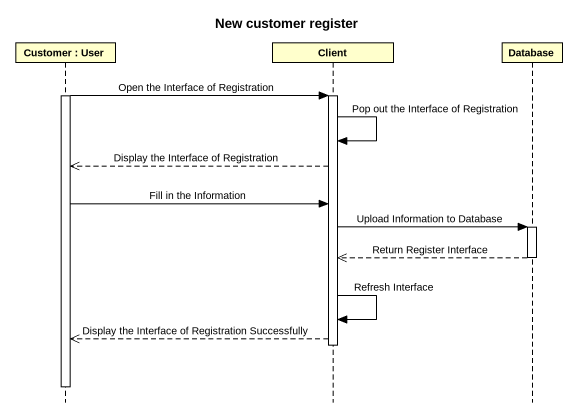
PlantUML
@startuml
title New customer register
hide footbox
participant "Customer : User" as Customer
participant Client
participant "Database" as Database_

activate Customer
Customer -> Client : Open the Interface of Registration
activate Client
Client -> Client : Pop out the Interface of Registration
Client -->> Customer : Display the Interface of Registration
Customer -> Client : Fill in the Information
Client -> Database_ : Upload Information to Database
activate Database_
Database_ -->> Client : Return Register Interface
deactivate Database_
Client -> Client : Refresh Interface
Client -->> Customer : Display the Interface of Registration Successfully
deactivate Client
deactivate Customer
@enduml
